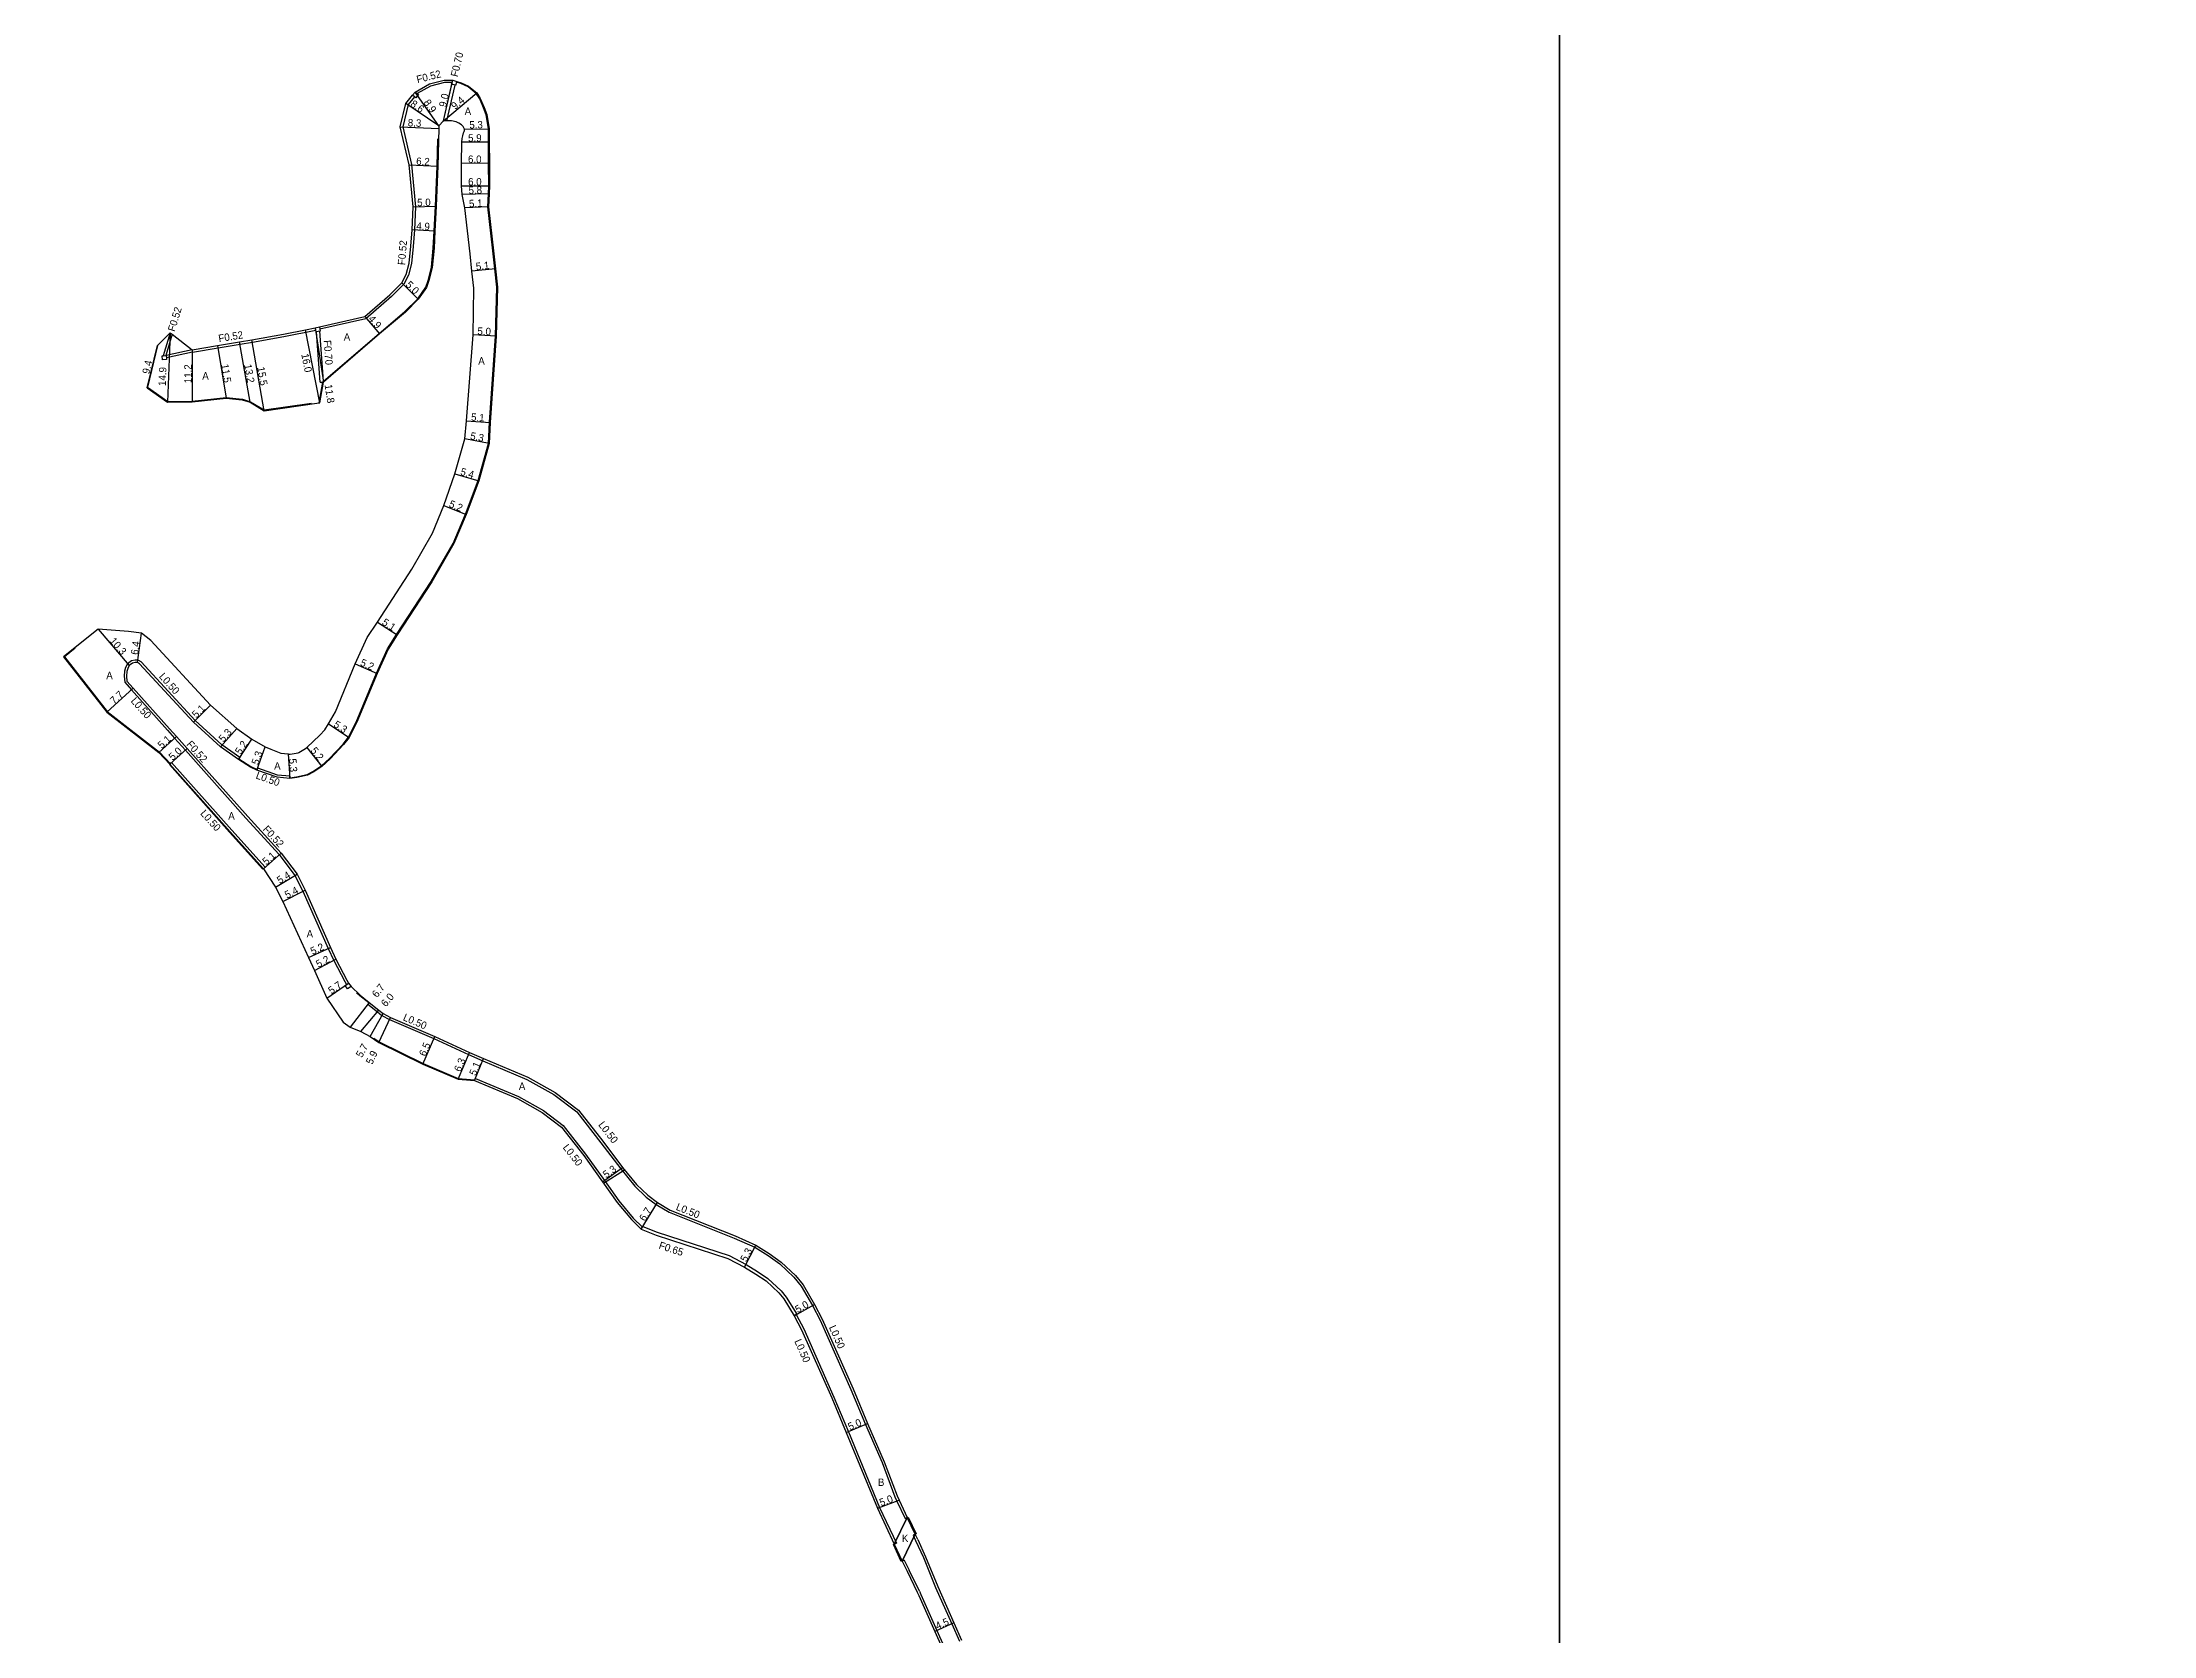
# Model space of a CAD drawing. Header units: metres. Extents: x -16000 to -12000, y -105000 to -102000.
# Drawn here: x -14726.6 to -14272.1, y -104225.6 to -103882.6 of the extents above; entities that cross this region are included whole.
import ezdxf

# ---------------------------------------------------------------- set-up
doc = ezdxf.new("R2010")
doc.units = ezdxf.units.M
doc.header["$LTSCALE"] = 2.5
for name, color, linetype in [('側溝・桝', 7, 'Continuous'), ('図郭', 7, 'Continuous'), ('幅員', 7, 'Continuous'), ('歩道・分離帯・安全施設', 7, 'Continuous'), ('舗装', 7, 'Continuous'), ('道路', 7, 'Continuous')]:
    doc.layers.add(name, color=color, linetype=linetype)
doc.styles.get("Standard").update_dxf_attribs({"font": ''})
doc.styles.get('Standard').set_extended_font_data('@MS PGothic')

msp = doc.modelspace()

# ---------------------------------------------------------------- linework, layer by layer
at = {"layer": '側溝・桝'}
for points in [[(-14638.4, -103891.27), (-14640.04, -103891.28), (-14643.09, -103892.05), (-14645.9, -103893.64)], [(-14640.29, -103899.51), (-14638.43, -103891.63)], [(-14646.5, -103894.31), (-14647.88, -103895.98), (-14649.04, -103900.81), (-14647.16, -103908.91), (-14646.29, -103917.99), (-14646.47, -103922.99), (-14646.76, -103926.56), (-14647.15, -103930.24), (-14647.8, -103932.73), (-14648.79, -103934.65), (-14648.84, -103934.71), (-14651.45, -103937.34), (-14656.97, -103942.12), (-14666.87, -103944.37)], [(-14639.57, -103899.51), (-14637.76, -103891.84)], [(-14699.12, -103945.14), (-14700.61, -103950.05)], [(-14698.67, -103945.44), (-14700.05, -103949.99)], [(-14694.26, -103949.29), (-14688.8, -103948.38), (-14684.05, -103947.6), (-14681.41, -103947.14), (-14674.63, -103945.93)], [(-14674.63, -103945.93), (-14667.74, -103944.57)], [(-14666.78, -103955.78), (-14667.57, -103944.92)], [(-14666.08, -103955.73), (-14666.1, -103955.54), (-14666.88, -103944.76)], [(-14694.35, -103948.78), (-14699.96, -103949.98)], [(-14694.26, -103949.29), (-14699.9, -103950.5)], [(-14666.78, -103955.78), (-14666.24, -103955.74), (-14666.08, -103955.73)], [(-14684.12, -104036.54), (-14687.95, -104033.84), (-14693.69, -104028.57), (-14705.35, -104015.99), (-14706.01, -104015.62), (-14706.66, -104015.6), (-14707.44, -104015.74), (-14708.29, -104016.38), (-14708.72, -104017.19), (-14708.94, -104017.99), (-14709, -104019.06), (-14708.88, -104020.32), (-14707.42, -104021.96), (-14699.64, -104030.69), (-14698.14, -104032.36), (-14698.14, -104032.37)], [(-14698.14, -104032.37), (-14695.82, -104034.97), (-14695.82, -104034.97)], [(-14695.45, -104034.63), (-14695.82, -104034.97), (-14695.83, -104034.98), (-14682.8, -104049.6)], [(-14684.12, -104036.54), (-14684.31, -104036.83), (-14684.4, -104036.95)], [(-14699.16, -104037.98), (-14699.05, -104037.88), (-14698.8, -104037.64), (-14685.82, -104052.19), (-14678.65, -104060.19)], [(-14673.34, -104040.58), (-14675.97, -104040.33), (-14680.22, -104038.82), (-14680.36, -104039.14), (-14680.41, -104039.28)], [(-14673.32, -104041.08), (-14673.33, -104040.93), (-14673.34, -104040.58)], [(-14682.8, -104049.6), (-14675.62, -104057.46), (-14672.23, -104061.94), (-14670.52, -104065.35), (-14665.06, -104077.66), (-14663.89, -104080.22), (-14661.5, -104084.74), (-14661.12, -104085.39), (-14661.1, -104085.41)], [(-14679.02, -104060.52), (-14678.65, -104060.19)], [(-14656.25, -104089.27), (-14656.34, -104089.39), (-14656.56, -104089.66), (-14654.48, -104091.31), (-14653.53, -104092.06)], [(-14653.53, -104092.06), (-14651.88, -104092.98), (-14642.36, -104097.04), (-14634.85, -104100.48), (-14631.81, -104101.84), (-14622.3, -104105.85), (-14616.49, -104109.12), (-14611.59, -104112.81), (-14606.37, -104119.49), (-14602.11, -104125.12), (-14599.08, -104128.84), (-14596.6, -104131.18), (-14594.48, -104132.77), (-14591.65, -104134.42), (-14577.68, -104139.99), (-14573.24, -104141.99), (-14570.39, -104143.74), (-14567.88, -104145.55), (-14564.84, -104148.41), (-14563.27, -104150.36), (-14560.82, -104154.52), (-14559.16, -104157.7), (-14552.55, -104172.63), (-14549.43, -104180.11), (-14545.83, -104188.34)], [(-14633.59, -104106.08), (-14633.53, -104105.94), (-14633.4, -104105.62)], [(-14633.4, -104105.62), (-14624.11, -104109.53), (-14618.74, -104112.56), (-14614.48, -104115.77), (-14609.66, -104121.93), (-14605.62, -104127.6), (-14602.48, -104132.01), (-14599.4, -104135.69), (-14597.45, -104137.63)], [(-14597.73, -104138.06), (-14597.45, -104137.63), (-14597.36, -104137.5), (-14594.23, -104138.77), (-14578.79, -104143.79), (-14575.12, -104145.68), (-14572.66, -104147.23), (-14570.42, -104148.71), (-14567.59, -104151.33), (-14566.46, -104152.74), (-14564.18, -104156.4), (-14564.31, -104156.48), (-14564.74, -104156.73)], [(-14564.31, -104156.48), (-14562.72, -104159.53), (-14556.22, -104174.22), (-14553.1, -104181.69), (-14546.4, -104197.98), (-14542.77, -104205.7)], [(-14545.83, -104188.34), (-14543.08, -104195.7)], [(-14543.08, -104195.7), (-14542.64, -104196.62), (-14540.86, -104200.38)], [(-14540.86, -104200.38), (-14540.41, -104200.16)], [(-14538.7, -104203.78), (-14539.16, -104203.99), (-14538.62, -104205.13), (-14536.96, -104208.79)], [(-14543.22, -104205.92), (-14542.77, -104205.7)], [(-14541.07, -104209.31), (-14541.52, -104209.53)], [(-14541.07, -104209.31), (-14540.02, -104211.46)], [(-14536.96, -104208.79), (-14534.31, -104215.21), (-14530.82, -104223.06), (-14529.18, -104226.76)], [(-14537.82, -104215.99), (-14540.02, -104211.46)], [(-14537.82, -104215.99), (-14537.47, -104216.71), (-14534.02, -104224.48), (-14530.74, -104231.86), (-14527.78, -104238.54), (-14522.92, -104248.85), (-14516.41, -104262.66), (-14507.1, -104283.15), (-14505.2, -104287.32), (-14496.49, -104306.23), (-14492.12, -104315.58), (-14488.14, -104324.09), (-14482.89, -104337.08), (-14473.2, -104356.92), (-14471.08, -104361.28), (-14460.68, -104383.91), (-14453.21, -104400)]]:
    msp.add_lwpolyline(points, dxfattribs=at)
for points in [[(-14637.68, -103891.87), (-14637.76, -103891.84), (-14638.43, -103891.63), (-14638.51, -103891.6), (-14638.4, -103891.27), (-14638.23, -103890.75), (-14637.4, -103891.02), (-14637.44, -103891.16)], [(-14646.21, -103894.55), (-14646.5, -103894.31), (-14646.9, -103893.98), (-14646.33, -103893.29), (-14645.9, -103893.64), (-14645.64, -103893.86)], [(-14666.78, -103944.74), (-14666.88, -103944.76), (-14667.57, -103944.92), (-14667.65, -103944.94), (-14667.74, -103944.57), (-14667.86, -103944.07), (-14666.98, -103943.86), (-14666.87, -103944.37)], [(-14699.86, -103950.87), (-14700.75, -103950.98), (-14700.85, -103950.08), (-14700.61, -103950.05), (-14700.05, -103949.99), (-14699.96, -103949.98), (-14699.9, -103950.5)], [(-14660.16, -104085.82), (-14660.89, -104086.35), (-14661.41, -104085.63), (-14661.1, -104085.41), (-14660.68, -104085.1)]]:
    msp.add_lwpolyline(points, close=True, dxfattribs=at)
at = {"layer": '図郭'}
for points in [[(-15200, -103800), (-14400, -103800), (-14400, -104400), (-15200, -104400)], [(-14400, -103800), (-13600, -103800), (-13600, -104400), (-14400, -104400)]]:
    msp.add_lwpolyline(points, close=True, dxfattribs=at)
at = {"layer": '幅員'}
for points in [[(-14640.29, -103899.51), (-14638.23, -103890.75)], [(-14641.26, -103900.6), (-14648.36, -103895.74)], [(-14641.26, -103900.6), (-14646.33, -103893.29)], [(-14640.29, -103899.51), (-14633.08, -103893.48)], [(-14649.57, -103900.81), (-14641.28, -103901.17)], [(-14630.42, -103904.09), (-14636.32, -103904.07)], [(-14635.73, -103901.29), (-14630.43, -103901.19)], [(-14647.68, -103909), (-14641.48, -103909.29)], [(-14630.39, -103908.67), (-14636.39, -103908.64)], [(-14636.36, -103913.5), (-14630.36, -103913.51)], [(-14646.81, -103918.01), (-14641.81, -103917.89)], [(-14630.42, -103915.21), (-14636.22, -103915.33)], [(-14630.59, -103918.04), (-14635.69, -103918.26)], [(-14642.1, -103923.23), (-14646.99, -103922.96)], [(-14629.07, -103931.33), (-14634.15, -103931.86)], [(-14649.24, -103934.37), (-14645.69, -103937.9)], [(-14657.21, -103941.64), (-14654.02, -103945.36)], [(-14699.12, -103945.14), (-14699.68, -103960.03)], [(-14666.87, -103960.18), (-14670, -103944.49)], [(-14667.86, -103944.07), (-14666.08, -103955.73)], [(-14628.89, -103945.82), (-14633.89, -103945.6)], [(-14704.02, -103956.99), (-14701.85, -103947.84)], [(-14694.35, -103948.78), (-14694.39, -103959.98)], [(-14688.89, -103947.87), (-14687.08, -103959.22)], [(-14681.87, -103960.09), (-14684.14, -103947.09)], [(-14678.86, -103961.9), (-14681.5, -103946.62)], [(-14635.31, -103964.07), (-14630.22, -103964.41)], [(-14630.45, -103968.96), (-14635.65, -103967.95)], [(-14637.83, -103975.48), (-14632.65, -103976.98)], [(-14640.18, -103982.28), (-14635.37, -103984.25)], [(-14714.63, -104008.92), (-14707.9, -104016.72)], [(-14706.15, -104016.11), (-14705.25, -104009.78)], [(-14654.5, -104007.4), (-14650.23, -104010.18)], [(-14659.29, -104016.4), (-14654.51, -104018.46)], [(-14712.77, -104026.77), (-14707.05, -104021.62)], [(-14694.05, -104028.92), (-14690.44, -104025.31)], [(-14701.52, -104035.49), (-14697.77, -104032.03)], [(-14688.27, -104034.23), (-14684.73, -104030.28)], [(-14684.4, -104036.95), (-14681.54, -104032.6)], [(-14665.01, -104029.32), (-14660.6, -104032.25)], [(-14695.45, -104034.63), (-14699.16, -104037.98)], [(-14680.41, -104039.28), (-14678.63, -104034.29)], [(-14673.71, -104035.79), (-14673.32, -104041.08)], [(-14669.68, -104034.39), (-14666.45, -104038.46)], [(-14679.02, -104060.52), (-14675.22, -104057.13)], [(-14676.4, -104064.48), (-14671.78, -104061.67)], [(-14674.88, -104067.55), (-14670.05, -104065.13)], [(-14669.33, -104079.58), (-14664.59, -104077.45)], [(-14668.03, -104082.41), (-14663.42, -104079.99)], [(-14665.35, -104088.38), (-14660.68, -104085.1)], [(-14656.25, -104089.27), (-14660.33, -104094.58)], [(-14658.02, -104095.52), (-14654.17, -104090.92)], [(-14656.08, -104096.6), (-14653.25, -104091.65)], [(-14654.18, -104097.87), (-14651.66, -104092.53)], [(-14644.69, -104102.57), (-14642.15, -104096.58)], [(-14637.1, -104105.83), (-14634.65, -104100.03)], [(-14633.59, -104106.08), (-14631.62, -104101.38)], [(-14606.03, -104127.89), (-14601.71, -104124.81)], [(-14597.73, -104138.06), (-14594.21, -104132.36)], [(-14575.45, -104146.25), (-14573, -104141.54)], [(-14564.74, -104156.73), (-14560.38, -104154.28)], [(-14553.56, -104181.88), (-14548.97, -104179.91)], [(-14546.86, -104198.18), (-14542.19, -104196.41)], [(-14530.37, -104222.86), (-14534.48, -104224.68)]]:
    msp.add_lwpolyline(points, dxfattribs=at)
at = {"layer": '歩道・分離帯・安全施設'}
for points in [[(-14673.33, -104040.93), (-14671.87, -104040.72), (-14669.61, -104040.21), (-14668.38, -104039.59), (-14666.54, -104038.34), (-14664.77, -104036.74), (-14661.88, -104033.65), (-14660.72, -104032.17), (-14659.04, -104028.92), (-14654.65, -104018.4), (-14652.33, -104013.14), (-14650.35, -104010.1), (-14642.88, -103998.63), (-14638.18, -103990.45), (-14635.51, -103984.2), (-14632.79, -103976.94), (-14630.6, -103968.93), (-14630.37, -103964.4), (-14629.04, -103945.82), (-14628.81, -103935.3), (-14629.22, -103931.34), (-14629.63, -103927.48), (-14630.74, -103918.04), (-14630.57, -103915.2), (-14630.51, -103913.51), (-14630.54, -103908.67), (-14630.57, -103904.09), (-14630.58, -103901.2), (-14631.09, -103898.2), (-14631.65, -103896.71), (-14632.46, -103894.76), (-14633.19, -103893.58), (-14634.93, -103892.16), (-14636.55, -103891.45), (-14637.44, -103891.16)], [(-14667.02, -103960.2), (-14666.24, -103955.74), (-14666.22, -103955.65), (-14666.1, -103955.54), (-14654.12, -103945.25), (-14648.56, -103940.57), (-14645.8, -103937.8), (-14644.08, -103935.33), (-14643.56, -103933.84), (-14642.94, -103931.36), (-14642.87, -103931.02), (-14642.45, -103926.9), (-14642.25, -103923.22), (-14641.96, -103917.89), (-14641.63, -103909.29), (-14641.48, -103903.35)], [(-14703.99, -103956.82), (-14699.63, -103959.88), (-14694.4, -103959.83), (-14687.08, -103959.07), (-14683.54, -103959.43), (-14681.81, -103959.96), (-14678.83, -103961.74), (-14668.67, -103960.29)], [(-14719.53, -104013.04), (-14721.85, -104014.9), (-14712.67, -104026.67), (-14701.41, -104035.38), (-14699.05, -104037.88)], [(-14684.31, -104036.83), (-14681.76, -104038.49), (-14680.36, -104039.14)], [(-14699.27, -104038.08), (-14686.3, -104052.63), (-14679.13, -104060.62)], [(-14656.34, -104089.39), (-14658.3, -104087.83), (-14658.97, -104087.19)], [(-14655.28, -104096.95), (-14654.11, -104097.74), (-14644.62, -104102.44), (-14637.07, -104105.68), (-14633.53, -104105.94)]]:
    msp.add_lwpolyline(points, dxfattribs=at)
at = {"layer": '舗装'}
for points in [[(-14605.8, -104128.21), (-14601.32, -104125.29)], [(-14540.41, -104200.16), (-14543.22, -104205.92)], [(-14541.52, -104209.53), (-14538.7, -104203.78)]]:
    msp.add_lwpolyline(points, dxfattribs=at)
at = {"layer": '道路'}
for points in [[(-14667.86, -103944.07), (-14666.98, -103943.86), (-14657.21, -103941.64), (-14651.81, -103936.96), (-14649.24, -103934.38), (-14649.24, -103934.37), (-14648.29, -103932.55), (-14647.66, -103930.14), (-14647.28, -103926.51), (-14646.99, -103922.96), (-14646.81, -103918.01), (-14647.68, -103909), (-14649.57, -103900.81), (-14648.36, -103895.74), (-14646.9, -103893.98), (-14646.33, -103893.29), (-14643.29, -103891.56), (-14640.11, -103890.76), (-14638.23, -103890.75), (-14637.4, -103891.02), (-14636.49, -103891.31), (-14634.85, -103892.03), (-14633.08, -103893.48), (-14632.33, -103894.69), (-14631.51, -103896.65), (-14630.95, -103898.16), (-14630.43, -103901.19), (-14630.42, -103904.09), (-14630.39, -103908.67), (-14630.36, -103913.51), (-14630.42, -103915.21), (-14630.59, -103918.04), (-14629.48, -103927.46), (-14629.07, -103931.33), (-14628.66, -103935.29), (-14628.89, -103945.82), (-14630.22, -103964.41), (-14630.45, -103968.96), (-14632.65, -103976.98), (-14635.37, -103984.25), (-14638.05, -103990.52), (-14642.75, -103998.71), (-14650.23, -104010.18), (-14652.2, -104013.21), (-14654.51, -104018.46), (-14658.91, -104028.98), (-14660.6, -104032.25), (-14661.77, -104033.75), (-14664.66, -104036.85), (-14666.45, -104038.46), (-14668.31, -104039.72), (-14669.56, -104040.35), (-14671.84, -104040.87), (-14673.32, -104041.08), (-14676.08, -104040.82), (-14680.41, -104039.28), (-14681.83, -104038.62), (-14684.4, -104036.95), (-14688.27, -104034.23), (-14694.05, -104028.92), (-14705.67, -104016.39), (-14706.15, -104016.11), (-14706.62, -104016.1), (-14707.23, -104016.21), (-14707.9, -104016.72), (-14708.25, -104017.37), (-14708.44, -104018.07), (-14708.5, -104019.05), (-14708.4, -104020.11), (-14707.05, -104021.62), (-14699.26, -104030.35), (-14697.77, -104032.03), (-14695.45, -104034.63), (-14682.41, -104049.25)], [(-14703.23, -104011.37), (-14690.44, -104025.31), (-14684.73, -104030.28), (-14681.54, -104032.6), (-14678.63, -104034.29), (-14677.4, -104034.78), (-14675.25, -104035.59), (-14673.71, -104035.79), (-14673.47, -104035.81), (-14673.24, -104035.8), (-14671.58, -104035.55), (-14671.42, -104035.49), (-14669.98, -104034.62), (-14669.68, -104034.39), (-14666.85, -104031.78), (-14665.81, -104030.57), (-14665.01, -104029.32), (-14663.48, -104026.7), (-14659.29, -104016.4), (-14656.67, -104010.73), (-14654.5, -104007.4), (-14647.1, -103996.04), (-14642.64, -103988.27), (-14640.18, -103982.28), (-14637.83, -103975.48), (-14635.65, -103967.95), (-14635.31, -103964.07), (-14633.89, -103945.6), (-14633.76, -103935.53), (-14634.15, -103931.86), (-14634.54, -103928.11), (-14635.69, -103918.26), (-14636.22, -103915.33), (-14636.36, -103913.5), (-14636.39, -103908.64), (-14636.32, -103904.07), (-14636.24, -103903.3), (-14636.13, -103902.71), (-14635.92, -103902.08), (-14635.8, -103901.76), (-14635.75, -103901.57), (-14635.73, -103901.29), (-14636.03, -103900.72), (-14636.35, -103900.35), (-14636.98, -103899.97), (-14637.55, -103899.71), (-14638.54, -103899.51), (-14639.57, -103899.51), (-14640.29, -103899.51), (-14641.26, -103900.6), (-14641.28, -103901.17), (-14641.48, -103909.29), (-14641.81, -103917.89), (-14642.1, -103923.23), (-14642.3, -103926.91), (-14642.73, -103931.04), (-14642.79, -103931.39), (-14643.41, -103933.88), (-14643.94, -103935.4), (-14645.69, -103937.9), (-14648.46, -103940.68), (-14654.02, -103945.36), (-14666.08, -103955.73)], [(-14699.12, -103945.14), (-14701.85, -103947.84), (-14703.99, -103956.82), (-14704.02, -103956.99), (-14699.68, -103960.03), (-14694.39, -103959.98), (-14687.08, -103959.22), (-14683.57, -103959.58), (-14681.87, -103960.09), (-14678.86, -103961.9), (-14667.02, -103960.2), (-14666.87, -103960.18), (-14666.08, -103955.73)], [(-14699.12, -103945.14), (-14698.67, -103945.44), (-14694.35, -103948.78)], [(-14694.35, -103948.78), (-14688.89, -103947.87), (-14684.14, -103947.09), (-14681.5, -103946.62), (-14674.73, -103945.42), (-14670, -103944.49), (-14667.86, -103944.07)], [(-14703.23, -104011.37), (-14705.25, -104009.78), (-14708.06, -104009.41), (-14714.63, -104008.92), (-14722.06, -104014.88), (-14712.77, -104026.77), (-14701.52, -104035.49), (-14699.16, -104037.98), (-14686.19, -104052.53), (-14679.02, -104060.52)], [(-14682.41, -104049.25), (-14675.22, -104057.13), (-14671.78, -104061.67), (-14670.05, -104065.13), (-14664.59, -104077.45), (-14663.42, -104079.99), (-14661.04, -104084.49), (-14660.68, -104085.1), (-14660.16, -104085.82), (-14658.2, -104087.72), (-14656.25, -104089.27), (-14654.17, -104090.92), (-14653.25, -104091.65)], [(-14679.02, -104060.52), (-14676.4, -104064.48), (-14674.88, -104067.55), (-14669.33, -104079.58), (-14668.03, -104082.41), (-14665.35, -104088.38)], [(-14665.35, -104088.38), (-14661.89, -104093.52), (-14660.33, -104094.58), (-14658.02, -104095.52), (-14656.08, -104096.6), (-14654.18, -104097.87), (-14644.69, -104102.57), (-14637.1, -104105.83), (-14633.59, -104106.08), (-14624.33, -104109.98), (-14619.01, -104112.98), (-14614.84, -104116.13), (-14610.06, -104122.23), (-14606.03, -104127.89), (-14602.87, -104132.32), (-14599.77, -104136.03), (-14597.73, -104138.06), (-14594.45, -104139.38), (-14579.04, -104144.39), (-14575.45, -104146.25), (-14573.01, -104147.78), (-14570.82, -104149.23), (-14568.06, -104151.77), (-14566.99, -104153.12), (-14564.74, -104156.73), (-14563.17, -104159.74), (-14556.68, -104174.41), (-14553.56, -104181.88), (-14546.86, -104198.18), (-14543.22, -104205.92)], [(-14653.25, -104091.65), (-14651.66, -104092.53), (-14642.15, -104096.58), (-14634.65, -104100.03), (-14631.62, -104101.38), (-14622.08, -104105.4), (-14616.22, -104108.7), (-14611.23, -104112.46), (-14605.97, -104119.18), (-14601.71, -104124.81), (-14598.71, -104128.5), (-14596.28, -104130.8), (-14594.21, -104132.36), (-14591.43, -104133.97), (-14577.48, -104139.53), (-14573, -104141.54), (-14570.12, -104143.33), (-14567.56, -104145.16), (-14564.48, -104148.07), (-14562.86, -104150.08), (-14560.38, -104154.28), (-14558.71, -104157.48), (-14552.09, -104172.43), (-14548.97, -104179.91), (-14545.37, -104188.14)], [(-14545.37, -104188.14), (-14542.62, -104195.48), (-14542.19, -104196.41), (-14540.41, -104200.16)], [(-14540.41, -104200.16), (-14538.7, -104203.78)], [(-14538.16, -104204.92), (-14538.7, -104203.78)], [(-14538.16, -104204.92), (-14536.5, -104208.6), (-14533.85, -104215.02), (-14530.37, -104222.86), (-14528.73, -104226.55)], [(-14543.22, -104205.92), (-14541.52, -104209.53)], [(-14541.52, -104209.53), (-14540.47, -104211.68), (-14538.27, -104216.21), (-14537.92, -104216.92), (-14534.48, -104224.68), (-14531.2, -104232.07), (-14528.24, -104238.75), (-14523.37, -104249.07), (-14516.86, -104262.87), (-14507.56, -104283.35), (-14505.66, -104287.53), (-14496.95, -104306.44), (-14492.57, -104315.79), (-14488.59, -104324.29), (-14483.35, -104337.28), (-14473.65, -104357.14), (-14471.53, -104361.49), (-14461.13, -104384.12), (-14453.76, -104400)]]:
    msp.add_lwpolyline(points, dxfattribs=at)
for points in [[(-14543.22, -104205.92), (-14540.41, -104200.16), (-14538.7, -104203.78), (-14541.52, -104209.53)], [(-14538.7, -104203.78), (-14540.41, -104200.16), (-14540.23, -104200.08), (-14538.52, -104203.69)], [(-14541.7, -104209.62), (-14543.41, -104206), (-14543.22, -104205.92), (-14541.52, -104209.53)]]:
    msp.add_lwpolyline(points, close=True, dxfattribs=at)

# ---------------------------------------------------------------- texts
at = {"layer": '側溝・桝'}
for s, rotation, p in [('F0.70', 76.7258, (-14637.19, -103890.15)), ('F0.52', 14.1421, (-14645.84, -103891.4)), ('F0.52', 85.329, (-14648.53, -103930.61)), ('F0.52', 73.1934, (-14698.12, -103944.99)), ('F0.52', 9.0687, (-14688.58, -103947.15)), ('F0.70', 274.1264, (-14666.06, -103946.76)), ('L0.50', 311.7303, (-14701.61, -104019.2)), ('L0.50', 311.7303, (-14707.69, -104024.46)), ('F0.52', 311.7303, (-14695.7, -104033.8)), ('L0.50', 340.4487, (-14680.79, -104041.03)), ('L0.50', 311.879, (-14692.73, -104048.68)), ('F0.52', 312.4178, (-14679.26, -104052.1)), ('L0.50', 336.9293, (-14649.11, -104093.08)), ('L0.50', 308.008, (-14607.03, -104115.66)), ('L0.50', 308.008, (-14614.67, -104120.54)), ('L0.50', 338.2623, (-14590.35, -104133.89)), ('F0.65', 341.9867, (-14594.03, -104142.24)), ('L0.50', 293.8646, (-14557.32, -104159.2)), ('L0.50', 293.8646, (-14564.77, -104162.19))]:
    msp.add_text(s, height=1.6, rotation=rotation, dxfattribs=at).set_placement(p)
at = {"layer": '幅員'}
for s, rotation, p in [('8.6', 325.5646, (-14647.53, -103896.22)), ('8.9', 304.7205, (-14644.63, -103895.57)), ('9.0', 76.7257, (-14639.72, -103896.67)), ('9.4', 39.8725, (-14637.79, -103897.19)), ('8.3', 357.5411, (-14647.97, -103900.68)), ('5.3', 1.0942, (-14634.68, -103901.17)), ('5.9', 359.8137, (-14634.97, -103903.97)), ('6.2', 357.2886, (-14646.17, -103908.97)), ('6.0', 359.7118, (-14634.99, -103908.55)), ('6.0', 359.9407, (-14634.96, -103913.41)), ('5.8', 1.2153, (-14634.85, -103915.24)), ('5.0', 1.3143, (-14645.91, -103917.89)), ('5.1', 2.4871, (-14634.74, -103918.12)), ('4.9', 356.837, (-14646.14, -103922.91)), ('5.1', 5.9628, (-14633.21, -103931.66)), ('5.0', 315.2233, (-14648.53, -103934.94)), ('4.9', 310.6301, (-14656.58, -103942.22)), ('5.0', 357.4615, (-14632.98, -103945.54)), ('16.0', 281.2746, (-14670.89, -103949.76)), ('9.4', 76.6558, (-14703.6, -103954.1)), ('14.9', 87.8668, (-14700.04, -103956.6)), ('11.2', 89.8159, (-14694.48, -103955.98)), ('11.5', 279.0686, (-14688.14, -103951.95)), ('13.2', 279.9106, (-14683.18, -103952)), ('15.5', 279.8247, (-14680.37, -103952.57)), ('11.8', 278.6475, (-14665.86, -103956.34)), ('5.1', 356.2142, (-14634.36, -103964.03)), ('5.3', 349.0571, (-14634.6, -103968.05)), ('5.4', 343.7765, (-14636.75, -103975.69)), ('5.2', 337.7191, (-14639.22, -103982.57)), ('5.1', 326.9532, (-14653.65, -104007.84)), ('10.3', 310.8, (-14712.24, -104011.54)), ('6.4', 81.9253, (-14706.03, -104014.52)), ('5.2', 336.611, (-14658.33, -104016.7)), ('7.7', 41.9922, (-14711.17, -104025.19)), ('5.1', 45.0856, (-14693.45, -104028.18)), ('5.1', 42.7136, (-14700.89, -104034.77)), ('5.3', 48.1736, (-14687.64, -104033.38)), ('5.3', 326.4732, (-14664.08, -104029.82)), ('5.0', 41.9973, (-14698.56, -104037.3)), ('5.2', 56.7143, (-14683.93, -104036.06)), ('5.3', 70.3987, (-14680.15, -104038.26)), ('5.3', 274.1877, (-14673.53, -104036.83)), ('5.2', 308.4695, (-14668.98, -104035.11)), ('5.1', 41.7742, (-14678.38, -104059.82)), ('5.4', 31.3172, (-14675.51, -104063.82)), ('5.4', 26.6521, (-14673.94, -104066.97)), ('5.2', 24.1581, (-14668.46, -104079.08)), ('5.2', 27.7314, (-14667.19, -104081.86)), ('5.7', 35.0489, (-14664.38, -104087.58)), ('6.7', 52.4636, (-14654.55, -104088.37)), ('6.0', 50.0008, (-14652.65, -104090.36)), ('5.7', 60.2856, (-14657.84, -104101.29)), ('5.9', 64.6949, (-14655.62, -104102.78)), ('6.5', 67.0709, (-14644.13, -104101.01)), ('6.3', 67.0709, (-14636.59, -104104.36)), ('5.1', 67.1846, (-14633.32, -104105.17)), ('5.3', 35.4983, (-14605.23, -104127.2)), ('6.7', 58.2995, (-14596.89, -104136.52)), ('5.3', 62.5786, (-14575.05, -104145.27)), ('5.0', 29.2776, (-14564, -104156.2)), ('5.0', 23.1532, (-14552.77, -104181.43)), ('5.0', 20.7867, (-14546.05, -104197.77)), ('4.5', 23.9419, (-14533.93, -104224.33))]:
    msp.add_text(s, height=1.6, rotation=rotation, dxfattribs=at).set_placement(p)
at = {"layer": '舗装'}
for s, p in [('A', (-14635.7, -103898.22)), ('A', (-14661.73, -103946.81)), ('A', (-14632.78, -103951.97)), ('A', (-14692.19, -103955.19)), ('A', (-14712.86, -104019.69)), ('A', (-14676.72, -104039.17)), ('A', (-14686.6, -104049.92)), ('A', (-14669.73, -104075.3)), ('A', (-14624.04, -104108.11)), ('B', (-14546.74, -104193.37)), ('K', (-14541.58, -104205.43))]:
    msp.add_text(s, height=1.6, dxfattribs=at).set_placement(p)

doc.saveas('drawing.dxf')
